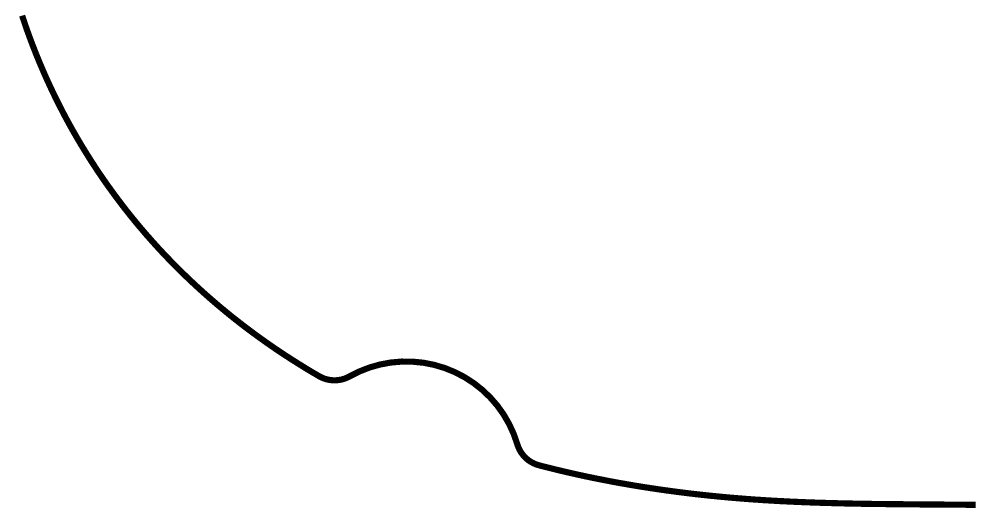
# Model space of a CAD drawing. Extents: x -34.5 to 38.5, y -2.9 to 43.4.
# Drawn here: x -33.46 to -2.57, y -2.75 to 13.09 of the extents above; entities that cross this region are included whole.
import ezdxf

# ---------------------------------------------------------------- set-up
doc = ezdxf.new("R2010")
doc.units = 0
doc.header["$MEASUREMENT"] = 0
doc.layers.get('0').update_dxf_attribs({"linetype": 'CONTINUOUS'})
doc.layers.add('2D_LINE_00', color=136, linetype='CONTINUOUS')

# ---------------------------------------------------------------- blocks, each defined once
blk = doc.blocks.new('SMOOTH_0$2')
at = {"const_width": 0.1}
blk.add_lwpolyline([(-0.05, 0, 1), (0.05, 0, 1)], format="xyb", close=True, dxfattribs=at)
blk = doc.blocks.new('DRAWING_97')
at = {"layer": '2D_LINE_00', "const_width": 0.2}
for points in [[(-23.734, 1.523), (-23.799, 1.561), (-23.864, 1.599), (-23.93, 1.637), (-23.994, 1.676), (-24.06, 1.715), (-24.124, 1.754), (-24.188, 1.793), (-24.253, 1.833), (-24.317, 1.873), (-24.381, 1.912), (-24.445, 1.952), (-24.508, 1.993), (-24.572, 2.033), (-24.636, 2.073), (-24.698, 2.114), (-24.762, 2.155), (-24.824, 2.195), (-24.887, 2.237), (-24.949, 2.278), (-25.012, 2.319), (-25.074, 2.361), (-25.136, 2.403), (-25.198, 2.445), (-25.259, 2.487), (-25.32, 2.529), (-25.382, 2.572), (-25.443, 2.615), (-25.504, 2.658), (-25.564, 2.701), (-25.625, 2.745), (-25.686, 2.788), (-25.746, 2.831), (-25.806, 2.875), (-25.866, 2.919), (-25.926, 2.964), (-25.986, 3.008), (-26.045, 3.053), (-26.104, 3.097), (-26.164, 3.143), (-26.222, 3.188), (-26.282, 3.233), (-26.34, 3.279), (-26.399, 3.325), (-26.457, 3.371), (-26.516, 3.417), (-26.574, 3.463), (-26.632, 3.51), (-26.689, 3.557), (-26.747, 3.604), (-26.804, 3.651), (-26.862, 3.699), (-26.919, 3.746), (-26.976, 3.794), (-27.033, 3.842), (-27.09, 3.891), (-27.146, 3.939), (-27.202, 3.987), (-27.259, 4.037), (-27.315, 4.085), (-27.371, 4.135), (-27.427, 4.185), (-27.482, 4.234), (-27.538, 4.284), (-27.593, 4.334), (-27.648, 4.384), (-27.704, 4.435), (-27.758, 4.485), (-27.813, 4.536), (-27.867, 4.587), (-27.922, 4.639), (-27.976, 4.69), (-28.03, 4.741), (-28.083, 4.793), (-28.136, 4.845), (-28.19, 4.897), (-28.243, 4.949), (-28.296, 5.002), (-28.349, 5.055), (-28.401, 5.107), (-28.454, 5.16), (-28.506, 5.213), (-28.558, 5.267), (-28.61, 5.32), (-28.661, 5.373), (-28.712, 5.427), (-28.764, 5.481), (-28.814, 5.535), (-28.865, 5.589), (-28.916, 5.644), (-28.966, 5.699), (-29.016, 5.753), (-29.065, 5.808), (-29.115, 5.863), (-29.164, 5.918), (-29.213, 5.973), (-29.262, 6.029), (-29.311, 6.084), (-29.359, 6.14), (-29.407, 6.196), (-29.455, 6.252), (-29.503, 6.308), (-29.55, 6.364), (-29.598, 6.421), (-29.645, 6.477), (-29.692, 6.534), (-29.738, 6.591), (-29.785, 6.648), (-29.831, 6.705), (-29.877, 6.763), (-29.922, 6.82), (-29.968, 6.877), (-30.014, 6.935), (-30.058, 6.993), (-30.104, 7.051), (-30.148, 7.109), (-30.192, 7.168), (-30.236, 7.226), (-30.28, 7.285), (-30.324, 7.344), (-30.368, 7.403), (-30.411, 7.462), (-30.454, 7.521), (-30.497, 7.581), (-30.54, 7.64), (-30.582, 7.699), (-30.625, 7.759), (-30.667, 7.819), (-30.709, 7.879), (-30.75, 7.94), (-30.792, 8), (-30.833, 8.061), (-30.874, 8.121), (-30.915, 8.182), (-30.955, 8.243), (-30.996, 8.305), (-31.036, 8.366), (-31.076, 8.427), (-31.116, 8.489), (-31.155, 8.551), (-31.194, 8.613), (-31.234, 8.675), (-31.272, 8.737), (-31.311, 8.799), (-31.35, 8.861), (-31.388, 8.924), (-31.426, 8.987), (-31.464, 9.05), (-31.501, 9.113), (-31.538, 9.176), (-31.576, 9.239), (-31.612, 9.303), (-31.649, 9.367), (-31.686, 9.431), (-31.722, 9.494), (-31.758, 9.559), (-31.794, 9.623), (-31.83, 9.687), (-31.865, 9.751), (-31.9, 9.816), (-31.935, 9.881), (-31.97, 9.946), (-32.004, 10.011), (-32.038, 10.076), (-32.072, 10.141), (-32.106, 10.207), (-32.14, 10.273), (-32.173, 10.339), (-32.206, 10.405), (-32.239, 10.471), (-32.272, 10.537), (-32.304, 10.603), (-32.336, 10.67), (-32.368, 10.737), (-32.4, 10.803), (-32.432, 10.87), (-32.463, 10.937), (-32.494, 11.005), (-32.525, 11.072), (-32.556, 11.139), (-32.586, 11.207), (-32.616, 11.274), (-32.646, 11.342), (-32.676, 11.41), (-32.705, 11.478), (-32.734, 11.546), (-32.763, 11.614), (-32.792, 11.682), (-32.82, 11.751), (-32.848, 11.819), (-32.876, 11.887), (-32.904, 11.956), (-32.931, 12.025), (-32.958, 12.093), (-32.985, 12.163), (-33.012, 12.231), (-33.038, 12.3), (-33.064, 12.369), (-33.09, 12.438), (-33.116, 12.507), (-33.141, 12.577), (-33.166, 12.646), (-33.191, 12.715), (-33.215, 12.785), (-33.24, 12.854), (-33.264, 12.923), (-33.287, 12.993), (-33.31, 13.062), (-33.334, 13.131), (-33.356, 13.201)], [(-2.444, -2.647), (-2.52, -2.646), (-2.595, -2.645), (-2.67, -2.645), (-2.746, -2.644), (-2.822, -2.643), (-2.897, -2.643), (-2.972, -2.642), (-3.048, -2.641), (-3.123, -2.641), (-3.198, -2.641), (-3.274, -2.64), (-3.349, -2.639), (-3.424, -2.639), (-3.5, -2.638), (-3.575, -2.637), (-3.65, -2.637), (-3.726, -2.637), (-3.801, -2.636), (-3.876, -2.635), (-3.951, -2.635), (-4.026, -2.635), (-4.102, -2.634), (-4.176, -2.633), (-4.252, -2.633), (-4.326, -2.632), (-4.402, -2.631), (-4.476, -2.631), (-4.551, -2.63), (-4.626, -2.629), (-4.701, -2.629), (-4.776, -2.628), (-4.85, -2.627), (-4.925, -2.627), (-4.999, -2.626), (-5.074, -2.625), (-5.148, -2.625), (-5.222, -2.624), (-5.296, -2.623), (-5.37, -2.622), (-5.444, -2.621), (-5.518, -2.621), (-5.592, -2.619), (-5.666, -2.619), (-5.74, -2.617), (-5.813, -2.617), (-5.886, -2.615), (-5.96, -2.614), (-6.033, -2.613), (-6.106, -2.612), (-6.179, -2.611), (-6.252, -2.609), (-6.325, -2.608), (-6.398, -2.607), (-6.47, -2.605), (-6.542, -2.604), (-6.614, -2.603), (-6.686, -2.601), (-6.758, -2.599), (-6.83, -2.597), (-6.902, -2.596), (-6.974, -2.594), (-7.045, -2.592), (-7.116, -2.59), (-7.187, -2.588), (-7.258, -2.586), (-7.329, -2.584), (-7.4, -2.582), (-7.47, -2.58), (-7.541, -2.577), (-7.612, -2.575), (-7.682, -2.573), (-7.752, -2.571), (-7.822, -2.568), (-7.892, -2.565), (-7.962, -2.563), (-8.032, -2.56), (-8.101, -2.557), (-8.171, -2.554), (-8.24, -2.551), (-8.31, -2.548), (-8.379, -2.545), (-8.448, -2.542), (-8.517, -2.539), (-8.586, -2.535), (-8.655, -2.531), (-8.724, -2.528), (-8.793, -2.525), (-8.862, -2.521), (-8.93, -2.517), (-8.998, -2.513), (-9.067, -2.509), (-9.136, -2.505), (-9.204, -2.501), (-9.272, -2.497), (-9.34, -2.493), (-9.408, -2.488), (-9.477, -2.483), (-9.545, -2.479), (-9.613, -2.475), (-9.681, -2.469), (-9.749, -2.465), (-9.817, -2.46), (-9.884, -2.455), (-9.952, -2.449), (-10.02, -2.444), (-10.088, -2.439), (-10.156, -2.433), (-10.224, -2.428), (-10.291, -2.422), (-10.359, -2.416), (-10.426, -2.411), (-10.494, -2.405), (-10.562, -2.398), (-10.629, -2.392), (-10.696, -2.386), (-10.764, -2.379), (-10.832, -2.373), (-10.899, -2.366), (-10.966, -2.359), (-11.034, -2.353), (-11.101, -2.345), (-11.168, -2.339), (-11.235, -2.331), (-11.302, -2.324), (-11.37, -2.317), (-11.436, -2.309), (-11.504, -2.302), (-11.571, -2.294), (-11.638, -2.286), (-11.705, -2.279), (-11.772, -2.271), (-11.838, -2.262), (-11.906, -2.254), (-11.972, -2.246), (-12.039, -2.237), (-12.106, -2.229), (-12.172, -2.22), (-12.239, -2.211), (-12.306, -2.203), (-12.372, -2.193), (-12.439, -2.184), (-12.505, -2.175), (-12.572, -2.166), (-12.638, -2.156), (-12.704, -2.147), (-12.771, -2.137), (-12.837, -2.127), (-12.904, -2.117), (-12.97, -2.107), (-13.036, -2.097), (-13.102, -2.087), (-13.168, -2.077), (-13.234, -2.067), (-13.3, -2.056), (-13.366, -2.045), (-13.432, -2.035), (-13.498, -2.024), (-13.564, -2.013), (-13.629, -2.001), (-13.695, -1.991), (-13.761, -1.979), (-13.826, -1.967), (-13.892, -1.956), (-13.958, -1.945), (-14.023, -1.933), (-14.088, -1.921), (-14.154, -1.909), (-14.219, -1.897), (-14.284, -1.885), (-14.35, -1.872), (-14.415, -1.859), (-14.48, -1.847), (-14.545, -1.834), (-14.61, -1.821), (-14.675, -1.809), (-14.74, -1.795), (-14.805, -1.783), (-14.87, -1.769), (-14.934, -1.756), (-14.999, -1.742), (-15.064, -1.729), (-15.128, -1.715), (-15.193, -1.701), (-15.258, -1.687), (-15.322, -1.673), (-15.386, -1.659), (-15.451, -1.644), (-15.515, -1.63), (-15.58, -1.615), (-15.644, -1.601), (-15.708, -1.586), (-15.772, -1.571), (-15.836, -1.556), (-15.9, -1.541), (-15.964, -1.525), (-16.028, -1.51), (-16.092, -1.495), (-16.155, -1.479), (-16.219, -1.463), (-16.282, -1.447), (-16.346, -1.431), (-16.41, -1.415), (-16.473, -1.399), (-16.536, -1.383), (-16.6, -1.366)]]:
    blk.add_lwpolyline(points, dxfattribs=at)
for points in [[(-22.74, 1.515, -0.481267), (-17.305, -0.684)], [(-22.74, 1.515, -0.266079), (-23.733, 1.522)], [(-16.6, -1.366, -0.262345), (-17.305, -0.684)]]:
    blk.add_lwpolyline(points, format="xyb", dxfattribs=at)
at = {"layer": '2D_LINE_00'}
for p in [(-23.799, 1.561), (-23.734, 1.523), (-23.733, 1.522), (-22.74, 1.515), (-22.74, 1.515), (-17.305, -0.684), (-17.305, -0.684), (-16.6, -1.366)]:
    blk.add_blockref('SMOOTH_0$2', p, dxfattribs=at)

msp = doc.modelspace()

# ---------------------------------------------------------------- block references
msp.add_blockref('DRAWING_97', (0, 0))

doc.saveas('drawing.dxf')
